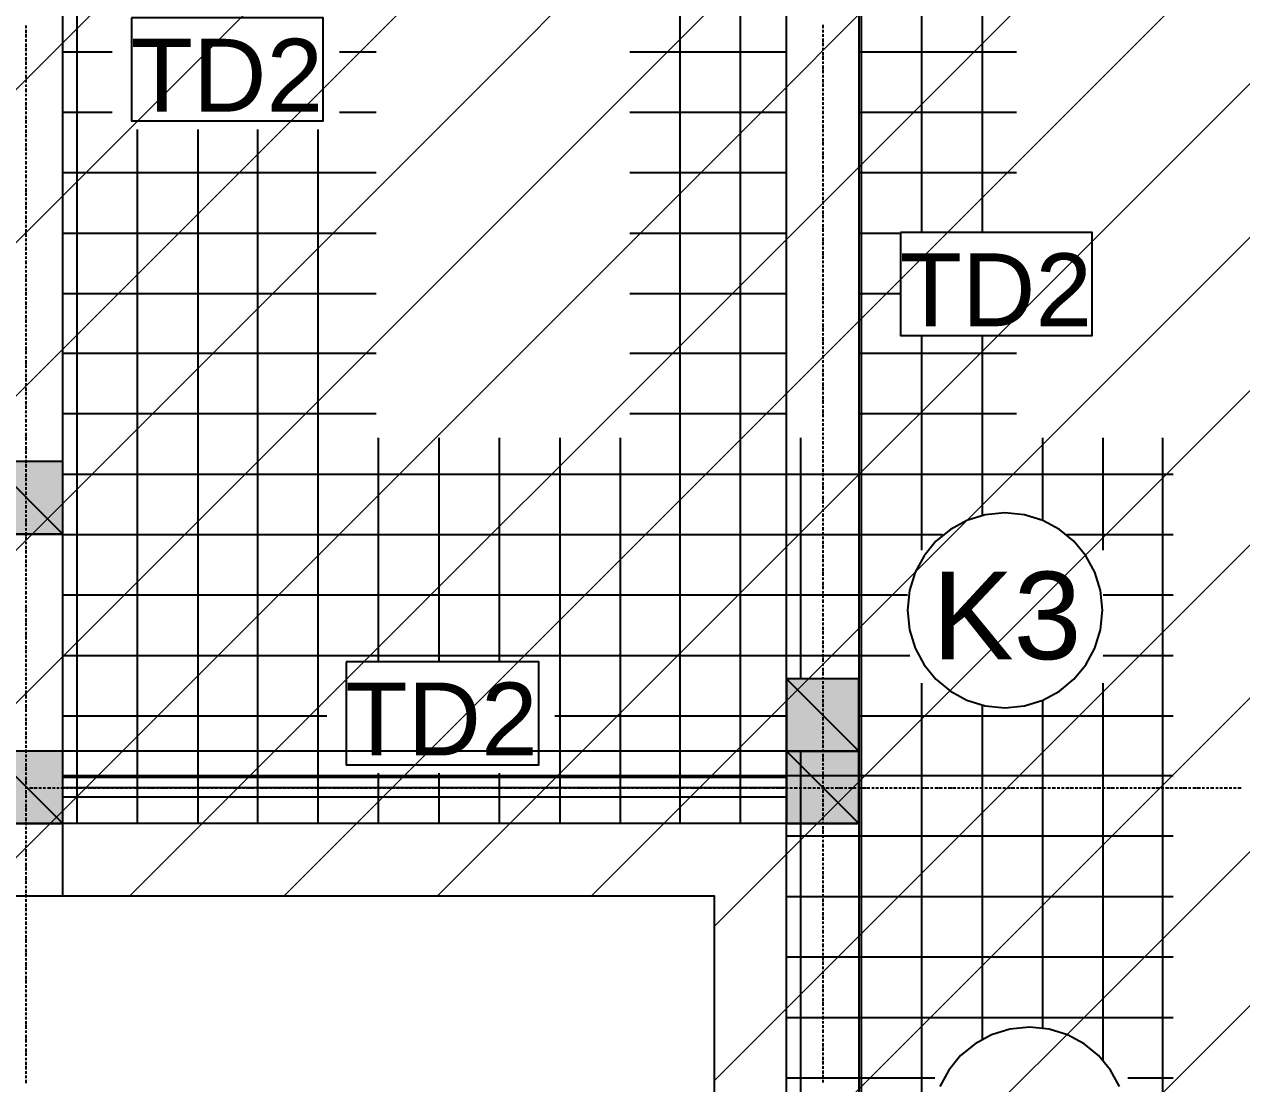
# Model space of a CAD drawing. Header units: metres. Extents: x 2.9 to 42.8, y 1.7 to 28.7.
# Drawn here: x 5.853 to 8.374, y 12.987 to 15.181 of the extents above; entities that cross this region are included whole.
import ezdxf

# ---------------------------------------------------------------- set-up
doc = ezdxf.new("R2010")
doc.units = ezdxf.units.M
for name, color, linetype in [('AMARILLO', 2, 'Continuous'), ('MAGENTA', 6, 'Continuous'), ('NEGRO', 7, 'Continuous'), ('RELLENO_MAGENTA', 6, 'Continuous'), ('ROJO', 1, 'Continuous'), ('TEXTO', 7, 'Continuous')]:
    doc.layers.add(name, color=color, linetype=linetype)
doc.layers.add('RGB_147_149_152', color=7, linetype='Continuous', true_color=0x939598)
doc.styles.add('ArialMT', font='arial.ttf')

msp = doc.modelspace()

# ---------------------------------------------------------------- hatches: boundary and pattern name
at = {"layer": 'RELLENO_MAGENTA'}
h = msp.add_hatch(color=256, dxfattribs=at)
h.dxf.hatch_style = 1
h.paths.add_polyline_path([(5.932, 14.2752), (5.782, 14.2752), (5.932, 14.1252), (5.932, 14.2752)])
h.paths.add_polyline_path([(5.782, 14.2752), (5.932, 14.1252), (5.782, 14.1252), (5.782, 14.2752)])
h = msp.add_hatch(color=256, dxfattribs=at)
h.dxf.hatch_style = 1
h.paths.add_polyline_path([(7.5812, 13.8254), (7.4313, 13.8254), (7.5812, 13.6754), (7.5812, 13.8254)])
h.paths.add_polyline_path([(7.4313, 13.8254), (7.5812, 13.6754), (7.4313, 13.6754), (7.4313, 13.8254)])
h = msp.add_hatch(color=256, dxfattribs=at)
h.dxf.hatch_style = 1
h.paths.add_polyline_path([(5.932, 13.6754), (5.782, 13.6754), (5.932, 13.5255), (5.932, 13.6754)])
h.paths.add_polyline_path([(5.782, 13.6754), (5.932, 13.5255), (5.782, 13.5255), (5.782, 13.6754)])
h = msp.add_hatch(color=256, dxfattribs=at)
h.dxf.hatch_style = 1
h.paths.add_polyline_path([(7.5812, 13.6754), (7.4313, 13.6754), (7.5812, 13.5255), (7.5812, 13.6754)])
h.paths.add_polyline_path([(7.4313, 13.6754), (7.5812, 13.5255), (7.4313, 13.5255), (7.4313, 13.6754)])

# ---------------------------------------------------------------- linework, layer by layer
at = {"layer": 'AMARILLO', "lineweight": -3}
for points in [[(7.5071, 15.173), (7.5071, 15.18)], [(5.8561, 15.173), (5.8561, 15.1783)], [(5.8561, 15.1624), (5.8561, 15.1694)], [(5.8561, 15.1536), (5.8561, 15.1606)], [(7.5071, 15.1642), (7.5071, 15.1694)], [(7.5071, 15.1553), (7.5071, 15.1606)], [(5.8561, 15.1448), (5.8561, 15.15)], [(5.8561, 15.1342), (5.8561, 15.1412)], [(5.8561, 15.1253), (5.8561, 15.1324)], [(7.5071, 15.1448), (7.5071, 15.1518)], [(7.5071, 15.1359), (7.5071, 15.143)], [(7.5071, 15.1271), (7.5071, 15.1324)], [(5.8561, 15.1165), (5.8561, 15.1218)], [(5.8561, 15.1059), (5.8561, 15.113)], [(5.8561, 15.0971), (5.8561, 15.1042)], [(7.5071, 15.1165), (7.5071, 15.1236)], [(7.5071, 15.1077), (7.5071, 15.1148)], [(7.5071, 15.0989), (7.5071, 15.1042)], [(5.8561, 15.0883), (5.8561, 15.0936)], [(5.8561, 15.0795), (5.8561, 15.0848)], [(7.5071, 15.0883), (7.5071, 15.0954)], [(7.5071, 15.0795), (7.5071, 15.0865)], [(5.8561, 15.0689), (5.8561, 15.076)], [(5.8561, 15.0601), (5.8561, 15.0654)], [(5.8561, 15.0513), (5.8561, 15.0566)], [(7.5071, 15.0707), (7.5071, 15.076)], [(7.5071, 15.0601), (7.5071, 15.0671)], [(7.5071, 15.0513), (7.5071, 15.0583)], [(5.8561, 15.0407), (5.8561, 15.0477)], [(5.8561, 15.0319), (5.8561, 15.0372)], [(5.8561, 15.023), (5.8561, 15.0283)], [(7.5071, 15.0424), (7.5071, 15.0477)], [(7.5071, 15.0336), (7.5071, 15.0389)], [(7.5071, 15.023), (7.5071, 15.0301)], [(5.8561, 15.0125), (5.8561, 15.0195)], [(5.8561, 15.0036), (5.8561, 15.0107)], [(7.5071, 15.0142), (7.5071, 15.0195)], [(7.5071, 15.0054), (7.5071, 15.0107)], [(5.8561, 14.9948), (5.8561, 15.0001)], [(5.8561, 14.9842), (5.8561, 14.9913)], [(5.8561, 14.9754), (5.8561, 14.9825)], [(7.5071, 14.9948), (7.5071, 15.0019)], [(7.5071, 14.986), (7.5071, 14.9913)], [(7.5071, 14.9772), (7.5071, 14.9825)], [(5.8561, 14.9666), (5.8561, 14.9719)], [(5.8561, 14.956), (5.8561, 14.9631)], [(5.8561, 14.9472), (5.8561, 14.9542)], [(7.5071, 14.9666), (7.5071, 14.9737)], [(7.5071, 14.9578), (7.5071, 14.9648)], [(7.5071, 14.949), (7.5071, 14.9542)], [(5.8561, 14.9384), (5.8561, 14.9437)], [(5.8561, 14.9278), (5.8561, 14.9348)], [(7.5071, 14.9384), (7.5071, 14.9454)], [(7.5071, 14.9296), (7.5071, 14.9366)], [(5.8561, 14.919), (5.8561, 14.926)], [(5.8561, 14.9102), (5.8561, 14.9154)], [(5.8561, 14.9013), (5.8561, 14.9066)], [(7.5071, 14.9207), (7.5071, 14.926)], [(7.5071, 14.9102), (7.5071, 14.9172)], [(7.5071, 14.9013), (7.5071, 14.9084)], [(5.8561, 14.8908), (5.8561, 14.8978)], [(5.8561, 14.8819), (5.8561, 14.8872)], [(5.8561, 14.8731), (5.8561, 14.8784)], [(7.5071, 14.8925), (7.5071, 14.8978)], [(7.5071, 14.8819), (7.5071, 14.889)], [(7.5071, 14.8731), (7.5071, 14.8802)], [(5.8561, 14.8625), (5.8561, 14.8696)], [(5.8561, 14.8537), (5.8561, 14.859)], [(7.5071, 14.8643), (7.5071, 14.8696)], [(7.5071, 14.8555), (7.5071, 14.8608)], [(7.5071, 14.8449), (7.5071, 14.8519)], [(5.8561, 14.8449), (5.8561, 14.8502)], [(5.8561, 14.8343), (5.8561, 14.8414)], [(5.8561, 14.8255), (5.8561, 14.8325)], [(7.5071, 14.8361), (7.5071, 14.8414)], [(7.5071, 14.8273), (7.5071, 14.8325)], [(5.8561, 14.8167), (5.8561, 14.822)], [(5.8561, 14.8061), (5.8561, 14.8131)], [(5.8561, 14.7973), (5.8561, 14.8043)], [(7.5071, 14.8167), (7.5071, 14.8237)], [(7.5071, 14.8078), (7.5071, 14.8149)], [(7.5071, 14.799), (7.5071, 14.8043)], [(5.8561, 14.7884), (5.8561, 14.7937)], [(5.8561, 14.7779), (5.8561, 14.7849)], [(5.8561, 14.769), (5.8561, 14.7761)], [(7.5071, 14.7884), (7.5071, 14.7955)], [(7.5071, 14.7796), (7.5071, 14.7867)], [(7.5071, 14.7708), (7.5071, 14.7761)], [(5.8561, 14.7602), (5.8561, 14.7655)], [(5.8561, 14.7496), (5.8561, 14.7567)], [(7.5071, 14.7602), (7.5071, 14.7673)], [(7.5071, 14.7514), (7.5071, 14.7585)], [(5.8561, 14.7408), (5.8561, 14.7479)], [(5.8561, 14.732), (5.8561, 14.7373)], [(5.8561, 14.7232), (5.8561, 14.7285)], [(7.5071, 14.7426), (7.5071, 14.7479)], [(7.5071, 14.732), (7.5071, 14.7391)], [(7.5071, 14.7232), (7.5071, 14.7302)], [(5.8561, 14.7126), (5.8561, 14.7197)], [(5.8561, 14.7038), (5.8561, 14.7091)], [(7.5071, 14.7144), (7.5071, 14.7197)], [(7.5071, 14.7038), (7.5071, 14.7108)], [(7.5071, 14.695), (7.5071, 14.702)], [(5.8561, 14.695), (5.8561, 14.7003)], [(5.8561, 14.6844), (5.8561, 14.6914)], [(5.8561, 14.6756), (5.8561, 14.6808)], [(7.5071, 14.6861), (7.5071, 14.6914)], [(7.5071, 14.6773), (7.5071, 14.6826)], [(5.8561, 14.6667), (5.8561, 14.672)], [(5.8561, 14.6562), (5.8561, 14.6632)], [(5.8561, 14.6473), (5.8561, 14.6544)], [(7.5071, 14.6667), (7.5071, 14.6738)], [(7.5071, 14.6579), (7.5071, 14.6632)], [(7.5071, 14.6491), (7.5071, 14.6544)], [(5.8561, 14.6385), (5.8561, 14.6438)], [(5.8561, 14.6279), (5.8561, 14.635)], [(5.8561, 14.6191), (5.8561, 14.6262)], [(7.5071, 14.6385), (7.5071, 14.6456)], [(7.5071, 14.6297), (7.5071, 14.6367)], [(7.5071, 14.6209), (7.5071, 14.6262)], [(5.8561, 14.6103), (5.8561, 14.6156)], [(5.8561, 14.5997), (5.8561, 14.6068)], [(7.5071, 14.6103), (7.5071, 14.6173)], [(7.5071, 14.6015), (7.5071, 14.6085)], [(5.8561, 14.5909), (5.8561, 14.5979)], [(5.8561, 14.5821), (5.8561, 14.5874)], [(5.8561, 14.5715), (5.8561, 14.5785)], [(7.5071, 14.5927), (7.5071, 14.5979)], [(7.5071, 14.5821), (7.5071, 14.5891)], [(7.5071, 14.5733), (7.5071, 14.5803)], [(5.8561, 14.5627), (5.8561, 14.5697)], [(5.8561, 14.5538), (5.8561, 14.5591)], [(5.8561, 14.545), (5.8561, 14.5503)], [(7.5071, 14.5644), (7.5071, 14.5697)], [(7.5071, 14.5538), (7.5071, 14.5609)], [(7.5071, 14.545), (7.5071, 14.5521)], [(5.8561, 14.5344), (5.8561, 14.5415)], [(5.8561, 14.5256), (5.8561, 14.5309)], [(7.5071, 14.5362), (7.5071, 14.5415)], [(7.5071, 14.5256), (7.5071, 14.5327)], [(7.5071, 14.5168), (7.5071, 14.5239)], [(5.8561, 14.5168), (5.8561, 14.5221)], [(5.8561, 14.5062), (5.8561, 14.5133)], [(5.8561, 14.4974), (5.8561, 14.5045)], [(7.5071, 14.508), (7.5071, 14.5133)], [(7.5071, 14.4992), (7.5071, 14.5045)], [(5.8561, 14.4886), (5.8561, 14.4939)], [(5.8561, 14.478), (5.8561, 14.4851)], [(5.8561, 14.4692), (5.8561, 14.4762)], [(7.5071, 14.4886), (7.5071, 14.4956)], [(7.5071, 14.4798), (7.5071, 14.4851)], [(7.5071, 14.4709), (7.5071, 14.4762)], [(5.8561, 14.4604), (5.8561, 14.4657)], [(5.8561, 14.4498), (5.8561, 14.4568)], [(7.5071, 14.4604), (7.5071, 14.4674)], [(7.5071, 14.4515), (7.5071, 14.4586)], [(5.8561, 14.441), (5.8561, 14.448)], [(5.8561, 14.4321), (5.8561, 14.4374)], [(5.8561, 14.4216), (5.8561, 14.4286)], [(7.5071, 14.4427), (7.5071, 14.448)], [(7.5071, 14.4321), (7.5071, 14.4392)], [(7.5071, 14.4233), (7.5071, 14.4304)], [(5.8561, 14.4127), (5.8561, 14.4198)], [(5.8561, 14.4039), (5.8561, 14.4092)], [(5.8561, 14.3933), (5.8561, 14.4004)], [(7.5071, 14.4145), (7.5071, 14.4198)], [(7.5071, 14.4039), (7.5071, 14.411)], [(7.5071, 14.3951), (7.5071, 14.4022)], [(5.8561, 14.3845), (5.8561, 14.3916)], [(5.8561, 14.3757), (5.8561, 14.381)], [(7.5071, 14.3863), (7.5071, 14.3916)], [(7.5071, 14.3757), (7.5071, 14.3828)], [(7.5071, 14.3669), (7.5071, 14.3739)], [(5.8561, 14.3669), (5.8561, 14.3722)], [(5.8561, 14.3563), (5.8561, 14.3633)], [(5.8561, 14.3475), (5.8561, 14.3528)], [(7.5071, 14.3581), (7.5071, 14.3633)], [(7.5071, 14.3492), (7.5071, 14.3545)], [(5.8561, 14.3387), (5.8561, 14.3439)], [(5.8561, 14.3281), (5.8561, 14.3351)], [(5.8561, 14.3192), (5.8561, 14.3263)], [(7.5071, 14.3387), (7.5071, 14.3457)], [(7.5071, 14.3298), (7.5071, 14.3351)], [(7.5071, 14.321), (7.5071, 14.3263)], [(5.8561, 14.3104), (5.8561, 14.3157)], [(5.8561, 14.2998), (5.8561, 14.3069)], [(5.8561, 14.291), (5.8561, 14.2981)], [(7.5071, 14.3104), (7.5071, 14.3175)], [(7.5071, 14.3016), (7.5071, 14.3069)], [(7.5071, 14.2928), (7.5071, 14.2981)], [(5.8561, 14.2822), (5.8561, 14.2875)], [(5.8561, 14.2716), (5.8561, 14.2787)], [(7.5071, 14.2822), (7.5071, 14.2893)], [(7.5071, 14.2734), (7.5071, 14.2804)], [(5.8561, 14.2628), (5.8561, 14.2699)], [(5.8561, 14.254), (5.8561, 14.2593)], [(5.8561, 14.2434), (5.8561, 14.2505)], [(7.5071, 14.2646), (7.5071, 14.2699)], [(7.5071, 14.254), (7.5071, 14.261)], [(7.5071, 14.2452), (7.5071, 14.2522)], [(5.8561, 14.2346), (5.8561, 14.2416)], [(5.8561, 14.2258), (5.8561, 14.2311)], [(5.8561, 14.2169), (5.8561, 14.2222)], [(7.5071, 14.2363), (7.5071, 14.2416)], [(7.5071, 14.2258), (7.5071, 14.2328)], [(7.5071, 14.2169), (7.5071, 14.224)], [(5.8561, 14.2064), (5.8561, 14.2134)], [(5.8561, 14.1975), (5.8561, 14.2028)], [(7.5071, 14.2081), (7.5071, 14.2134)], [(7.5071, 14.1975), (7.5071, 14.2046)], [(5.8561, 14.1887), (5.8561, 14.194)], [(5.8561, 14.1781), (5.8561, 14.1852)], [(5.8561, 14.1693), (5.8561, 14.1746)], [(7.5071, 14.1887), (7.5071, 14.1958)], [(7.5071, 14.1799), (7.5071, 14.1852)], [(7.5071, 14.1711), (7.5071, 14.1764)], [(5.8561, 14.1605), (5.8561, 14.1658)], [(5.8561, 14.1499), (5.8561, 14.157)], [(5.8561, 14.1411), (5.8561, 14.1482)], [(7.5071, 14.1605), (7.5071, 14.1676)], [(7.5071, 14.1517), (7.5071, 14.157)], [(7.5071, 14.1429), (7.5071, 14.1482)], [(5.8561, 14.1323), (5.8561, 14.1376)], [(5.8561, 14.1217), (5.8561, 14.1287)], [(7.5071, 14.1323), (7.5071, 14.1393)], [(7.5071, 14.1235), (7.5071, 14.1287)], [(5.8561, 14.1129), (5.8561, 14.1199)], [(5.8561, 14.1041), (5.8561, 14.1093)], [(5.8561, 14.0935), (5.8561, 14.1005)], [(7.5071, 14.1146), (7.5071, 14.1199)], [(7.5071, 14.1041), (7.5071, 14.1111)], [(7.5071, 14.0952), (7.5071, 14.1023)], [(5.8561, 14.0847), (5.8561, 14.0917)], [(5.8561, 14.0758), (5.8561, 14.0811)], [(5.8561, 14.0653), (5.8561, 14.0723)], [(7.5071, 14.0864), (7.5071, 14.0917)], [(7.5071, 14.0758), (7.5071, 14.0829)], [(7.5071, 14.067), (7.5071, 14.0741)], [(5.8561, 14.0564), (5.8561, 14.0635)], [(5.8561, 14.0476), (5.8561, 14.0529)], [(7.5071, 14.0582), (7.5071, 14.0635)], [(7.5071, 14.0476), (7.5071, 14.0547)], [(7.5071, 14.0388), (7.5071, 14.0458)], [(5.8561, 14.0388), (5.8561, 14.0441)], [(5.8561, 14.0282), (5.8561, 14.0353)], [(5.8561, 14.0194), (5.8561, 14.0247)], [(7.5071, 14.03), (7.5071, 14.0353)], [(7.5071, 14.0194), (7.5071, 14.0264)], [(5.8561, 14.0106), (5.8561, 14.0159)], [(5.8561, 14), (5.8561, 14.007)], [(5.8561, 13.9912), (5.8561, 13.9965)], [(7.5071, 14.0106), (7.5071, 14.0176)], [(7.5071, 14.0017), (7.5071, 14.007)], [(7.5071, 13.9929), (7.5071, 13.9982)], [(5.8561, 13.9823), (5.8561, 13.9876)], [(5.8561, 13.9718), (5.8561, 13.9788)], [(5.8561, 13.9629), (5.8561, 13.97)], [(7.5071, 13.9823), (7.5071, 13.9894)], [(7.5071, 13.9735), (7.5071, 13.9788)], [(7.5071, 13.9647), (7.5071, 13.97)], [(5.8561, 13.9541), (5.8561, 13.9594)], [(5.8561, 13.9435), (5.8561, 13.9506)], [(7.5071, 13.9541), (7.5071, 13.9612)], [(7.5071, 13.9453), (7.5071, 13.9506)], [(5.8561, 13.9347), (5.8561, 13.9418)], [(5.8561, 13.9259), (5.8561, 13.9312)], [(5.8561, 13.9153), (5.8561, 13.9224)], [(7.5071, 13.9365), (7.5071, 13.9418)], [(7.5071, 13.9259), (7.5071, 13.933)], [(7.5071, 13.9171), (7.5071, 13.9241)], [(5.8561, 13.9065), (5.8561, 13.9136)], [(5.8561, 13.8977), (5.8561, 13.903)], [(5.8561, 13.8871), (5.8561, 13.8942)], [(7.5071, 13.9083), (7.5071, 13.9136)], [(7.5071, 13.8977), (7.5071, 13.9047)], [(7.5071, 13.8889), (7.5071, 13.8959)], [(5.8561, 13.8783), (5.8561, 13.8853)], [(5.8561, 13.8695), (5.8561, 13.8748)], [(7.5071, 13.88), (7.5071, 13.8853)], [(7.5071, 13.8695), (7.5071, 13.8765)], [(5.8561, 13.8606), (5.8561, 13.8659)], [(5.8561, 13.8501), (5.8561, 13.8571)], [(5.8561, 13.8412), (5.8561, 13.8465)], [(7.5071, 13.8606), (7.5071, 13.8677)], [(7.5071, 13.8518), (7.5071, 13.8571)], [(7.5071, 13.8412), (7.5071, 13.8483)], [(5.8561, 13.8324), (5.8561, 13.8377)], [(5.8561, 13.8218), (5.8561, 13.8289)], [(5.8561, 13.813), (5.8561, 13.8183)], [(7.5071, 13.8324), (7.5071, 13.8395)], [(7.5071, 13.8236), (7.5071, 13.8289)], [(7.5071, 13.8148), (7.5071, 13.8201)], [(5.8561, 13.8042), (5.8561, 13.8095)], [(5.8561, 13.7936), (5.8561, 13.8007)], [(7.5071, 13.8042), (7.5071, 13.8112)], [(7.5071, 13.7954), (7.5071, 13.8007)], [(5.8561, 13.7848), (5.8561, 13.7918)], [(5.8561, 13.776), (5.8561, 13.7813)], [(5.8561, 13.7654), (5.8561, 13.7724)], [(7.5071, 13.7866), (7.5071, 13.7918)], [(7.5071, 13.776), (7.5071, 13.783)], [(7.5071, 13.7672), (7.5071, 13.7742)], [(5.8561, 13.7566), (5.8561, 13.7636)], [(5.8561, 13.7478), (5.8561, 13.753)], [(5.8561, 13.7372), (5.8561, 13.7442)], [(7.5071, 13.7583), (7.5071, 13.7636)], [(7.5071, 13.7478), (7.5071, 13.7548)], [(7.5071, 13.7389), (7.5071, 13.746)], [(5.8561, 13.7283), (5.8561, 13.7354)], [(5.8561, 13.7195), (5.8561, 13.7248)], [(7.5071, 13.7301), (7.5071, 13.7354)], [(7.5071, 13.7195), (7.5071, 13.7266)], [(7.5071, 13.7107), (7.5071, 13.7178)], [(5.8561, 13.7089), (5.8561, 13.716)], [(5.8561, 13.7001), (5.8561, 13.7072)], [(5.8561, 13.6913), (5.8561, 13.6966)], [(7.5071, 13.7019), (7.5071, 13.7072)], [(7.5071, 13.6913), (7.5071, 13.6984)], [(5.8561, 13.6825), (5.8561, 13.6878)], [(5.8561, 13.6719), (5.8561, 13.679)], [(5.8561, 13.6631), (5.8561, 13.6684)], [(7.5071, 13.6825), (7.5071, 13.6895)], [(7.5071, 13.6737), (7.5071, 13.679)], [(7.5071, 13.6631), (7.5071, 13.6701)], [(5.8561, 13.6543), (5.8561, 13.6596)], [(5.8561, 13.6437), (5.8561, 13.6507)], [(5.8561, 13.6349), (5.8561, 13.6419)], [(7.5071, 13.6543), (7.5071, 13.6613)], [(7.5071, 13.6454), (7.5071, 13.6507)], [(7.5071, 13.6366), (7.5071, 13.6419)], [(5.8561, 13.626), (5.8561, 13.6313)], [(5.8561, 13.6155), (5.8561, 13.6225)], [(7.4313, 13.6208), (5.932, 13.6208)], [(7.5071, 13.626), (7.5071, 13.6331)], [(7.5071, 13.6172), (7.5071, 13.6225)], [(5.8543, 13.5996), (5.8596, 13.5996)], [(5.8561, 13.6066), (5.8561, 13.6137)], [(5.8561, 13.5978), (5.8561, 13.6031)], [(5.8561, 13.5872), (5.8561, 13.5943)], [(5.8632, 13.5996), (5.8702, 13.5996)], [(5.872, 13.5996), (5.879, 13.5996)], [(5.8826, 13.5996), (5.8879, 13.5996)], [(5.8914, 13.5996), (5.8967, 13.5996)], [(5.9002, 13.5996), (5.9073, 13.5996)], [(5.9108, 13.5996), (5.9161, 13.5996)], [(5.9196, 13.5996), (5.9249, 13.5996)], [(5.9284, 13.5996), (5.9355, 13.5996)], [(5.939, 13.5996), (5.9443, 13.5996)], [(5.9478, 13.5996), (5.9531, 13.5996)], [(5.9567, 13.5996), (5.9637, 13.5996)], [(5.9655, 13.5996), (5.9725, 13.5996)], [(5.9761, 13.5996), (5.9813, 13.5996)], [(5.9849, 13.5996), (5.9919, 13.5996)], [(5.9937, 13.5996), (6.0008, 13.5996)], [(6.0043, 13.5996), (6.0096, 13.5996)], [(6.0131, 13.5996), (6.0202, 13.5996)], [(6.0219, 13.5996), (6.029, 13.5996)], [(6.0325, 13.5996), (6.0378, 13.5996)], [(6.0413, 13.5996), (6.0484, 13.5996)], [(6.0501, 13.5996), (6.0572, 13.5996)], [(6.0607, 13.5996), (6.066, 13.5996)], [(6.0695, 13.5996), (6.0748, 13.5996)], [(6.0784, 13.5996), (6.0854, 13.5996)], [(6.0889, 13.5996), (6.0942, 13.5996)], [(6.0978, 13.5996), (6.1031, 13.5996)], [(6.1066, 13.5996), (6.1136, 13.5996)], [(6.1154, 13.5996), (6.1225, 13.5996)], [(6.126, 13.5996), (6.1313, 13.5996)], [(6.1348, 13.5996), (6.1419, 13.5996)], [(6.1436, 13.5996), (6.1507, 13.5996)], [(6.1542, 13.5996), (6.1595, 13.5996)], [(6.163, 13.5996), (6.1701, 13.5996)], [(6.1718, 13.5996), (6.1789, 13.5996)], [(6.1824, 13.5996), (6.1877, 13.5996)], [(6.1912, 13.5996), (6.1983, 13.5996)], [(6.2001, 13.5996), (6.2071, 13.5996)], [(6.2107, 13.5996), (6.2159, 13.5996)], [(6.2195, 13.5996), (6.2265, 13.5996)], [(6.2283, 13.5996), (6.2353, 13.5996)], [(6.2389, 13.5996), (6.2442, 13.5996)], [(6.2477, 13.5996), (6.253, 13.5996)], [(6.2565, 13.5996), (6.2636, 13.5996)], [(6.2671, 13.5996), (6.2724, 13.5996)], [(6.2759, 13.5996), (6.2812, 13.5996)], [(6.2847, 13.5996), (6.2918, 13.5996)], [(6.2936, 13.5996), (6.3006, 13.5996)], [(6.3041, 13.5996), (6.3094, 13.5996)], [(6.313, 13.5996), (6.32, 13.5996)], [(6.3218, 13.5996), (6.3288, 13.5996)], [(6.3324, 13.5996), (6.3377, 13.5996)], [(6.3412, 13.5996), (6.3482, 13.5996)], [(6.35, 13.5996), (6.3571, 13.5996)], [(6.3606, 13.5996), (6.3659, 13.5996)], [(6.3694, 13.5996), (6.3765, 13.5996)], [(6.3782, 13.5996), (6.3853, 13.5996)], [(6.3888, 13.5996), (6.3941, 13.5996)], [(6.3976, 13.5996), (6.4029, 13.5996)], [(6.4064, 13.5996), (6.4135, 13.5996)], [(6.417, 13.5996), (6.4223, 13.5996)], [(6.4258, 13.5996), (6.4311, 13.5996)], [(6.4347, 13.5996), (6.4417, 13.5996)], [(6.4452, 13.5996), (6.4505, 13.5996)], [(6.4541, 13.5996), (6.4594, 13.5996)], [(6.4629, 13.5996), (6.4699, 13.5996)], [(6.4717, 13.5996), (6.4788, 13.5996)], [(6.4823, 13.5996), (6.4876, 13.5996)], [(6.4911, 13.5996), (6.4982, 13.5996)], [(6.4999, 13.5996), (6.507, 13.5996)], [(6.5105, 13.5996), (6.5158, 13.5996)], [(6.5193, 13.5996), (6.5264, 13.5996)], [(6.5282, 13.5996), (6.5352, 13.5996)], [(6.5387, 13.5996), (6.544, 13.5996)], [(6.5476, 13.5996), (6.5546, 13.5996)], [(6.5564, 13.5996), (6.5634, 13.5996)], [(6.567, 13.5996), (6.5723, 13.5996)], [(6.5758, 13.5996), (6.5811, 13.5996)], [(6.5846, 13.5996), (6.5917, 13.5996)], [(6.5952, 13.5996), (6.6005, 13.5996)], [(6.604, 13.5996), (6.6093, 13.5996)], [(6.6128, 13.5996), (6.6199, 13.5996)], [(6.6234, 13.5996), (6.6287, 13.5996)], [(6.6322, 13.5996), (6.6375, 13.5996)], [(6.641, 13.5996), (6.6481, 13.5996)], [(6.6499, 13.5996), (6.6569, 13.5996)], [(6.6604, 13.5996), (6.6657, 13.5996)], [(6.6693, 13.5996), (6.6763, 13.5996)], [(6.6781, 13.5996), (6.6851, 13.5996)], [(6.6887, 13.5996), (6.694, 13.5996)], [(6.6975, 13.5996), (6.7045, 13.5996)], [(6.7063, 13.5996), (6.7134, 13.5996)], [(6.7169, 13.5996), (6.7222, 13.5996)], [(6.7257, 13.5996), (6.7328, 13.5996)], [(6.7345, 13.5996), (6.7416, 13.5996)], [(6.7451, 13.5996), (6.7504, 13.5996)], [(6.7539, 13.5996), (6.7592, 13.5996)], [(6.7627, 13.5996), (6.7698, 13.5996)], [(6.7733, 13.5996), (6.7786, 13.5996)], [(6.7822, 13.5996), (6.7874, 13.5996)], [(6.791, 13.5996), (6.798, 13.5996)], [(6.8016, 13.5996), (6.8068, 13.5996)], [(6.8104, 13.5996), (6.8157, 13.5996)], [(6.8192, 13.5996), (6.8262, 13.5996)], [(6.828, 13.5996), (6.8351, 13.5996)], [(6.8386, 13.5996), (6.8439, 13.5996)], [(6.8474, 13.5996), (6.8545, 13.5996)], [(6.8562, 13.5996), (6.8633, 13.5996)], [(6.8668, 13.5996), (6.8721, 13.5996)], [(6.8756, 13.5996), (6.8827, 13.5996)], [(6.8845, 13.5996), (6.8915, 13.5996)], [(6.895, 13.5996), (6.9003, 13.5996)], [(6.9039, 13.5996), (6.9109, 13.5996)], [(6.9127, 13.5996), (6.9197, 13.5996)], [(6.9233, 13.5996), (6.9286, 13.5996)], [(6.9321, 13.5996), (6.9374, 13.5996)], [(6.9409, 13.5996), (6.948, 13.5996)], [(6.9515, 13.5996), (6.9568, 13.5996)], [(6.9603, 13.5996), (6.9656, 13.5996)], [(6.9691, 13.5996), (6.9762, 13.5996)], [(6.9797, 13.5996), (6.985, 13.5996)], [(6.9885, 13.5996), (6.9938, 13.5996)], [(6.9973, 13.5996), (7.0044, 13.5996)], [(7.0062, 13.5996), (7.0132, 13.5996)], [(7.0168, 13.5996), (7.022, 13.5996)], [(7.0256, 13.5996), (7.0326, 13.5996)], [(7.0344, 13.5996), (7.0414, 13.5996)], [(7.045, 13.5996), (7.0503, 13.5996)], [(7.0538, 13.5996), (7.0608, 13.5996)], [(7.0626, 13.5996), (7.0697, 13.5996)], [(7.0732, 13.5996), (7.0785, 13.5996)], [(7.082, 13.5996), (7.0891, 13.5996)], [(7.0908, 13.5996), (7.0979, 13.5996)], [(7.1014, 13.5996), (7.1067, 13.5996)], [(7.1102, 13.5996), (7.1155, 13.5996)], [(7.1191, 13.5996), (7.1261, 13.5996)], [(7.1296, 13.5996), (7.1349, 13.5996)], [(7.1385, 13.5996), (7.1437, 13.5996)], [(7.1473, 13.5996), (7.1543, 13.5996)], [(7.1561, 13.5996), (7.1632, 13.5996)], [(7.1667, 13.5996), (7.172, 13.5996)], [(7.1755, 13.5996), (7.1826, 13.5996)], [(7.1843, 13.5996), (7.1914, 13.5996)], [(7.1949, 13.5996), (7.2002, 13.5996)], [(7.2037, 13.5996), (7.2108, 13.5996)], [(7.2125, 13.5996), (7.2196, 13.5996)], [(7.2231, 13.5996), (7.2284, 13.5996)], [(7.2319, 13.5996), (7.239, 13.5996)], [(7.2408, 13.5996), (7.2478, 13.5996)], [(7.2513, 13.5996), (7.2566, 13.5996)], [(7.2602, 13.5996), (7.2672, 13.5996)], [(7.269, 13.5996), (7.276, 13.5996)], [(7.2796, 13.5996), (7.2849, 13.5996)], [(7.2884, 13.5996), (7.2937, 13.5996)], [(7.2972, 13.5996), (7.3043, 13.5996)], [(7.3078, 13.5996), (7.3131, 13.5996)], [(7.3166, 13.5996), (7.3219, 13.5996)], [(7.3254, 13.5996), (7.3325, 13.5996)], [(7.3343, 13.5996), (7.3413, 13.5996)], [(7.3448, 13.5996), (7.3501, 13.5996)], [(7.3537, 13.5996), (7.3607, 13.5996)], [(7.3625, 13.5996), (7.3695, 13.5996)], [(7.3731, 13.5996), (7.3783, 13.5996)], [(7.3819, 13.5996), (7.3889, 13.5996)], [(7.3907, 13.5996), (7.3977, 13.5996)], [(7.4013, 13.5996), (7.4066, 13.5996)], [(7.4101, 13.5996), (7.4172, 13.5996)], [(7.4189, 13.5996), (7.426, 13.5996)], [(7.4295, 13.5996), (7.4348, 13.5996)], [(7.4383, 13.5996), (7.4436, 13.5996)], [(7.4471, 13.5996), (7.4542, 13.5996)], [(7.4577, 13.5996), (7.463, 13.5996)], [(7.4665, 13.5996), (7.4718, 13.5996)], [(7.4754, 13.5996), (7.4824, 13.5996)], [(7.4859, 13.5996), (7.4912, 13.5996)], [(7.4948, 13.5996), (7.5001, 13.5996)], [(7.5036, 13.5996), (7.5106, 13.5996)], [(7.5071, 13.6084), (7.5071, 13.6137)], [(7.5071, 13.5978), (7.5071, 13.6049)], [(7.5071, 13.589), (7.5071, 13.5961)], [(7.5124, 13.5996), (7.5195, 13.5996)], [(7.523, 13.5996), (7.5283, 13.5996)], [(7.5318, 13.5996), (7.5389, 13.5996)], [(7.5406, 13.5996), (7.5477, 13.5996)], [(7.5512, 13.5996), (7.5565, 13.5996)], [(7.56, 13.5996), (7.5671, 13.5996)], [(7.5688, 13.5996), (7.5759, 13.5996)], [(7.5794, 13.5996), (7.5847, 13.5996)], [(7.5883, 13.5996), (7.5953, 13.5996)], [(7.5971, 13.5996), (7.6041, 13.5996)], [(7.6077, 13.5996), (7.6129, 13.5996)], [(7.6165, 13.5996), (7.6218, 13.5996)], [(7.6253, 13.5996), (7.6323, 13.5996)], [(7.6359, 13.5996), (7.6412, 13.5996)], [(7.6447, 13.5996), (7.65, 13.5996)], [(7.6535, 13.5996), (7.6606, 13.5996)], [(7.6641, 13.5996), (7.6694, 13.5996)], [(7.6729, 13.5996), (7.6782, 13.5996)], [(7.6817, 13.5996), (7.6888, 13.5996)], [(7.6906, 13.5996), (7.6976, 13.5996)], [(7.7011, 13.5996), (7.7064, 13.5996)], [(7.71, 13.5996), (7.717, 13.5996)], [(7.7188, 13.5996), (7.7258, 13.5996)], [(7.7294, 13.5996), (7.7347, 13.5996)], [(7.7382, 13.5996), (7.7452, 13.5996)], [(7.747, 13.5996), (7.7541, 13.5996)], [(7.7576, 13.5996), (7.7629, 13.5996)], [(7.7664, 13.5996), (7.7735, 13.5996)], [(7.7752, 13.5996), (7.7823, 13.5996)], [(7.7858, 13.5996), (7.7911, 13.5996)], [(7.7946, 13.5996), (7.7999, 13.5996)], [(7.8034, 13.5996), (7.8105, 13.5996)], [(7.814, 13.5996), (7.8193, 13.5996)], [(7.8228, 13.5996), (7.8281, 13.5996)], [(7.8317, 13.5996), (7.8387, 13.5996)], [(7.8423, 13.5996), (7.8475, 13.5996)], [(7.8511, 13.5996), (7.8564, 13.5996)], [(7.8599, 13.5996), (7.8669, 13.5996)], [(7.8687, 13.5996), (7.8758, 13.5996)], [(7.8793, 13.5996), (7.8846, 13.5996)], [(7.8881, 13.5996), (7.8952, 13.5996)], [(7.8969, 13.5996), (7.904, 13.5996)], [(7.9075, 13.5996), (7.9128, 13.5996)], [(7.9163, 13.5996), (7.9234, 13.5996)], [(7.9252, 13.5996), (7.9322, 13.5996)], [(7.9357, 13.5996), (7.941, 13.5996)], [(7.9446, 13.5996), (7.9516, 13.5996)], [(7.9534, 13.5996), (7.9604, 13.5996)], [(7.964, 13.5996), (7.9693, 13.5996)], [(7.9728, 13.5996), (7.9781, 13.5996)], [(7.9816, 13.5996), (7.9887, 13.5996)], [(7.9922, 13.5996), (7.9975, 13.5996)], [(8.001, 13.5996), (8.0063, 13.5996)], [(8.0098, 13.5996), (8.0169, 13.5996)], [(8.0186, 13.5996), (8.0257, 13.5996)], [(8.0292, 13.5996), (8.0345, 13.5996)], [(8.038, 13.5996), (8.0451, 13.5996)], [(8.0469, 13.5996), (8.0539, 13.5996)], [(8.0574, 13.5996), (8.0627, 13.5996)], [(8.0663, 13.5996), (8.0733, 13.5996)], [(8.0751, 13.5996), (8.0821, 13.5996)], [(8.0857, 13.5996), (8.091, 13.5996)], [(8.0945, 13.5996), (8.1015, 13.5996)], [(8.1033, 13.5996), (8.1104, 13.5996)], [(8.1139, 13.5996), (8.1192, 13.5996)], [(8.1227, 13.5996), (8.1298, 13.5996)], [(8.1315, 13.5996), (8.1386, 13.5996)], [(8.1421, 13.5996), (8.1474, 13.5996)], [(8.1509, 13.5996), (8.1562, 13.5996)], [(8.1598, 13.5996), (8.1668, 13.5996)], [(8.1703, 13.5996), (8.1756, 13.5996)], [(8.1792, 13.5996), (8.1844, 13.5996)], [(8.188, 13.5996), (8.195, 13.5996)], [(8.1968, 13.5996), (8.2038, 13.5996)], [(8.2074, 13.5996), (8.2127, 13.5996)], [(8.2162, 13.5996), (8.2233, 13.5996)], [(8.225, 13.5996), (8.2321, 13.5996)], [(8.2356, 13.5996), (8.2409, 13.5996)], [(8.2444, 13.5996), (8.2515, 13.5996)], [(8.2532, 13.5996), (8.2603, 13.5996)], [(8.2638, 13.5996), (8.2691, 13.5996)], [(8.2726, 13.5996), (8.2797, 13.5996)], [(8.2815, 13.5996), (8.2885, 13.5996)], [(8.292, 13.5996), (8.2973, 13.5996)], [(8.3009, 13.5996), (8.3062, 13.5996)], [(8.3097, 13.5996), (8.3167, 13.5996)], [(8.3203, 13.5996), (8.3256, 13.5996)], [(8.3291, 13.5996), (8.3344, 13.5996)], [(8.3379, 13.5996), (8.345, 13.5996)], [(8.3485, 13.5996), (8.3538, 13.5996)], [(8.3573, 13.5996), (8.3626, 13.5996)], [(8.3661, 13.5996), (8.3732, 13.5996)], [(5.8561, 13.5784), (5.8561, 13.5855)], [(5.8561, 13.5696), (5.8561, 13.5749)], [(5.8561, 13.559), (5.8561, 13.5661)], [(7.4313, 13.5802), (5.932, 13.5802)], [(7.5071, 13.5802), (7.5071, 13.5855)], [(7.5071, 13.5696), (7.5071, 13.5767)], [(7.5071, 13.5608), (7.5071, 13.5678)], [(5.8561, 13.5502), (5.8561, 13.5573)], [(5.8561, 13.5414), (5.8561, 13.5467)], [(7.5071, 13.552), (7.5071, 13.5573)], [(7.5071, 13.5414), (7.5071, 13.5484)], [(5.8561, 13.5308), (5.8561, 13.5378)], [(5.8561, 13.522), (5.8561, 13.529)], [(5.8561, 13.5132), (5.8561, 13.5184)], [(7.5071, 13.5326), (7.5071, 13.5396)], [(7.5071, 13.5237), (7.5071, 13.529)], [(7.5071, 13.5132), (7.5071, 13.5202)], [(5.8561, 13.5043), (5.8561, 13.5096)], [(5.8561, 13.4937), (5.8561, 13.5008)], [(5.8561, 13.4849), (5.8561, 13.4902)], [(7.5071, 13.5043), (7.5071, 13.5114)], [(7.5071, 13.4955), (7.5071, 13.5008)], [(7.5071, 13.4867), (7.5071, 13.492)], [(5.8561, 13.4761), (5.8561, 13.4814)], [(5.8561, 13.4655), (5.8561, 13.4726)], [(7.5071, 13.4761), (7.5071, 13.4832)], [(7.5071, 13.4673), (7.5071, 13.4726)], [(5.8561, 13.4567), (5.8561, 13.4638)], [(5.8561, 13.4479), (5.8561, 13.4532)], [(5.8561, 13.4373), (5.8561, 13.4444)], [(7.5071, 13.4585), (7.5071, 13.4638)], [(7.5071, 13.4479), (7.5071, 13.4549)], [(7.5071, 13.4391), (7.5071, 13.4444)], [(5.8561, 13.4285), (5.8561, 13.4355)], [(5.8561, 13.4197), (5.8561, 13.425)], [(5.8561, 13.4091), (5.8561, 13.4161)], [(7.5071, 13.4303), (7.5071, 13.4355)], [(7.5071, 13.4197), (7.5071, 13.4267)], [(7.5071, 13.4108), (7.5071, 13.4179)], [(5.8561, 13.4003), (5.8561, 13.4073)], [(5.8561, 13.3914), (5.8561, 13.3967)], [(7.5071, 13.402), (7.5071, 13.4073)], [(7.5071, 13.3914), (7.5071, 13.3985)], [(7.5071, 13.3826), (7.5071, 13.3897)], [(5.8561, 13.3809), (5.8561, 13.3879)], [(5.8561, 13.372), (5.8561, 13.3791)], [(5.8561, 13.3632), (5.8561, 13.3685)], [(7.5071, 13.3738), (7.5071, 13.3791)], [(7.5071, 13.3632), (7.5071, 13.3703)], [(5.8561, 13.3526), (5.8561, 13.3597)], [(5.8561, 13.3438), (5.8561, 13.3509)], [(5.8561, 13.335), (5.8561, 13.3403)], [(7.5071, 13.3544), (7.5071, 13.3615)], [(7.5071, 13.3456), (7.5071, 13.3509)], [(7.5071, 13.335), (7.5071, 13.3421)], [(5.8561, 13.3262), (5.8561, 13.3315)], [(5.8561, 13.3156), (5.8561, 13.3227)], [(7.5071, 13.3262), (7.5071, 13.3332)], [(7.5071, 13.3174), (7.5071, 13.3227)], [(7.5071, 13.3085), (7.5071, 13.3138)], [(5.8561, 13.3068), (5.8561, 13.3121)], [(5.8561, 13.298), (5.8561, 13.3033)], [(5.8561, 13.2874), (5.8561, 13.2944)], [(7.5071, 13.298), (7.5071, 13.305)], [(7.5071, 13.2891), (7.5071, 13.2944)], [(5.8561, 13.2786), (5.8561, 13.2856)], [(5.8561, 13.2697), (5.8561, 13.275)], [(5.8561, 13.2592), (5.8561, 13.2662)], [(7.5071, 13.2803), (7.5071, 13.2856)], [(7.5071, 13.2697), (7.5071, 13.2768)], [(7.5071, 13.2609), (7.5071, 13.2662)], [(5.8561, 13.2503), (5.8561, 13.2574)], [(5.8561, 13.2415), (5.8561, 13.2468)], [(5.8561, 13.2309), (5.8561, 13.238)], [(7.5071, 13.2521), (7.5071, 13.2574)], [(7.5071, 13.2415), (7.5071, 13.2486)], [(7.5071, 13.2327), (7.5071, 13.2398)], [(5.8561, 13.2221), (5.8561, 13.2292)], [(5.8561, 13.2133), (5.8561, 13.2186)], [(7.5071, 13.2239), (7.5071, 13.2292)], [(7.5071, 13.2133), (7.5071, 13.2203)], [(5.8561, 13.2027), (5.8561, 13.2098)], [(5.8561, 13.1939), (5.8561, 13.2009)], [(5.8561, 13.1851), (5.8561, 13.1904)], [(7.5071, 13.2045), (7.5071, 13.2115)], [(7.5071, 13.1957), (7.5071, 13.2009)], [(7.5071, 13.1851), (7.5071, 13.1921)], [(5.8561, 13.1762), (5.8561, 13.1815)], [(5.8561, 13.1657), (5.8561, 13.1727)], [(7.5071, 13.1762), (7.5071, 13.1833)], [(7.5071, 13.1674), (7.5071, 13.1727)], [(7.5071, 13.1568), (7.5071, 13.1639)], [(5.8561, 13.1568), (5.8561, 13.1621)], [(5.8561, 13.148), (5.8561, 13.1533)], [(5.8561, 13.1374), (5.8561, 13.1445)], [(7.5071, 13.148), (7.5071, 13.1551)], [(7.5071, 13.1392), (7.5071, 13.1445)], [(5.8561, 13.1286), (5.8561, 13.1339)], [(5.8561, 13.1198), (5.8561, 13.1251)], [(5.8561, 13.1092), (5.8561, 13.1163)], [(7.5071, 13.1304), (7.5071, 13.1357)], [(7.5071, 13.1198), (7.5071, 13.1269)], [(7.5071, 13.111), (7.5071, 13.1163)], [(5.8561, 13.1004), (5.8561, 13.1075)], [(5.8561, 13.0916), (5.8561, 13.0969)], [(5.8561, 13.081), (5.8561, 13.0881)], [(7.5071, 13.1022), (7.5071, 13.1075)], [(7.5071, 13.0916), (7.5071, 13.0986)], [(7.5071, 13.0828), (7.5071, 13.0881)], [(5.8561, 13.0722), (5.8561, 13.0792)], [(5.8561, 13.0634), (5.8561, 13.0687)], [(7.5071, 13.0739), (7.5071, 13.0792)], [(7.5071, 13.0634), (7.5071, 13.0704)], [(7.5071, 13.0545), (7.5071, 13.0616)], [(5.8561, 13.0528), (5.8561, 13.0598)], [(5.8561, 13.044), (5.8561, 13.051)], [(5.8561, 13.0351), (5.8561, 13.0404)], [(7.5071, 13.0457), (7.5071, 13.051)], [(7.5071, 13.0351), (7.5071, 13.0422)], [(5.8561, 13.0246), (5.8561, 13.0316)], [(5.8561, 13.0157), (5.8561, 13.0228)], [(5.8561, 13.0069), (5.8561, 13.0122)], [(7.5071, 13.0263), (7.5071, 13.0334)], [(7.5071, 13.0175), (7.5071, 13.0228)], [(7.5071, 13.0069), (7.5071, 13.014)], [(5.8561, 12.9981), (5.8561, 13.0034)], [(5.8561, 12.9875), (5.8561, 12.9946)], [(7.5071, 12.9981), (7.5071, 13.0052)], [(7.5071, 12.9893), (7.5071, 12.9946)]]:
    msp.add_lwpolyline(points, dxfattribs=at)
at = {"layer": 'MAGENTA', "lineweight": -3}
for points in [[(5.932, 14.2752), (5.782, 14.2752), (5.932, 14.1252)], [(5.782, 14.2752), (5.932, 14.1252), (5.782, 14.1252)], [(5.782, 14.2752), (5.782, 14.1252), (5.932, 14.1252), (5.932, 14.2752)], [(7.5812, 13.8254), (7.4313, 13.8254), (7.5812, 13.6754)], [(7.4313, 13.8254), (7.5812, 13.6754), (7.4313, 13.6754)], [(7.4313, 13.8254), (7.4313, 13.6754), (7.5812, 13.6754), (7.5812, 13.8254)], [(5.932, 13.6754), (5.782, 13.6754), (5.932, 13.5255)], [(5.782, 13.6754), (5.932, 13.5255), (5.782, 13.5255)], [(5.782, 13.6754), (5.782, 13.5255), (5.932, 13.5255), (5.932, 13.6754)], [(7.5812, 13.6754), (7.4313, 13.6754), (7.5812, 13.5255)], [(7.4313, 13.6754), (7.5812, 13.5255), (7.4313, 13.5255)], [(7.4313, 13.6754), (7.4313, 13.5255), (7.5812, 13.5255), (7.5812, 13.6754)]]:
    msp.add_lwpolyline(points, close=True, dxfattribs=at)
at = {"layer": 'NEGRO', "lineweight": -3}
for points in [[(5.782, 13.3756), (5.932, 13.3756), (5.932, 16.1749), (6.5317, 16.1749), (6.5317, 16.3248), (5.932, 16.3248), (5.932, 21.8246), (5.782, 21.8246)], [(7.4313, 12.5748), (7.4313, 16.3248), (7.5812, 16.3248), (7.5812, 12.5748)], [(6.0748, 15.1941), (6.0748, 14.9807), (6.4717, 14.9807), (6.4717, 15.1941)], [(7.6676, 14.7496), (7.6676, 14.5362), (8.0645, 14.5362), (8.0645, 14.7496)], [(6.5193, 13.8606), (6.5193, 13.6472), (6.918, 13.6472), (6.918, 13.8606)]]:
    msp.add_lwpolyline(points, close=True, dxfattribs=at)
for points in [[(5.782, 21.7505), (5.782, 13.3756), (7.2813, 13.3756), (7.2813, 11.2254), (12.6312, 11.2254)], [(5.9619, 13.5255), (5.9619, 16.1749)], [(7.7117, 14.7496), (7.7117, 15.8503), (7.7117, 16.1749)], [(7.837, 14.7496), (7.837, 15.8503), (7.837, 16.1749)], [(7.2108, 14.3245), (7.2108, 15.8503)], [(7.336, 14.3245), (7.336, 15.8503)], [(7.5865, 14.3245), (7.5865, 15.8503)], [(6.0343, 15.1236), (5.932, 15.1236)], [(6.5811, 15.1236), (6.5052, 15.1236)], [(7.4313, 15.1236), (7.1067, 15.1236)], [(7.9075, 15.1236), (7.5812, 15.1236)], [(6.0343, 14.9983), (5.932, 14.9983)], [(6.5811, 14.9983), (6.5052, 14.9983)], [(7.4313, 14.9983), (7.1067, 14.9983)], [(7.9075, 14.9983), (7.5812, 14.9983)], [(6.0872, 13.5255), (6.0872, 14.9631)], [(6.2124, 13.5255), (6.2124, 14.9631)], [(6.3359, 13.5255), (6.3359, 14.9631)], [(6.4611, 13.5255), (6.4611, 14.9631)], [(6.5811, 14.8731), (5.932, 14.8731)], [(7.4313, 14.8731), (7.1067, 14.8731)], [(7.9075, 14.8731), (7.5812, 14.8731)], [(6.5811, 14.7479), (5.932, 14.7479)], [(7.4313, 14.7479), (7.1067, 14.7479)], [(7.6676, 14.7479), (7.5812, 14.7479)], [(6.5811, 14.6226), (5.932, 14.6226)], [(7.4313, 14.6226), (7.1067, 14.6226)], [(7.6676, 14.6226), (7.5812, 14.6226)], [(7.7117, 14.3245), (7.7117, 14.5362)], [(7.837, 14.3245), (7.837, 14.5362)], [(6.5811, 14.4992), (5.932, 14.4992)], [(7.4313, 14.4992), (7.1067, 14.4992)], [(7.9075, 14.4992), (7.5812, 14.4992)], [(6.5811, 14.3739), (5.932, 14.3739)], [(7.4313, 14.3739), (7.1067, 14.3739)], [(7.9075, 14.3739), (7.5812, 14.3739)], [(6.5864, 13.8606), (6.5864, 14.3245)], [(6.7116, 13.8606), (6.7116, 14.3245)], [(6.8368, 13.8606), (6.8368, 14.3245)], [(6.9621, 13.5255), (6.9621, 14.3245)], [(7.0873, 13.5255), (7.0873, 14.3245)], [(7.2108, 13.5255), (7.2108, 14.3245)], [(7.336, 13.5255), (7.336, 14.3245)], [(7.4612, 13.8254), (7.4612, 14.3245)], [(7.5865, 11.3753), (7.5865, 14.3245)], [(7.7117, 14.0917), (7.7117, 14.3245)], [(7.837, 14.164), (7.837, 14.3245)], [(7.9622, 14.1534), (7.9622, 14.3245)], [(8.0874, 14.0917), (8.0874, 14.3245)], [(8.2109, 12.3631), (8.2109, 14.3245)], [(8.2321, 14.2487), (5.932, 14.2487)], [(7.7541, 14.1235), (5.932, 14.1235)], [(8.2321, 14.1235), (8.0116, 14.1235)], [(7.6817, 13.9982), (5.932, 13.9982)], [(8.2321, 13.9982), (8.0874, 13.9982)], [(7.687, 13.873), (5.932, 13.873)], [(8.2321, 13.873), (8.0874, 13.873)], [(7.7117, 11.3753), (7.7117, 13.8165)], [(8.0874, 13.0334), (8.0874, 13.8165)], [(7.837, 13.0792), (7.837, 13.7689)], [(7.9622, 13.1022), (7.9622, 13.7795)], [(6.4788, 13.7478), (5.932, 13.7478)], [(7.4313, 13.7478), (6.9515, 13.7478)], [(8.2321, 13.7478), (7.5812, 13.7478)], [(7.4313, 13.6754), (5.932, 13.6754)], [(7.4612, 10.5745), (7.4612, 13.6754)], [(8.2321, 13.6243), (5.932, 13.6243)], [(6.5864, 13.5255), (6.5864, 13.6296)], [(6.7116, 13.5255), (6.7116, 13.6296)], [(6.8368, 13.5255), (6.8368, 13.6296)], [(7.4313, 13.5996), (5.932, 13.5996)], [(7.4313, 13.5255), (5.932, 13.5255)], [(8.2321, 13.499), (7.4313, 13.499)], [(8.2321, 13.3738), (7.4313, 13.3738)], [(8.2321, 13.2486), (7.4313, 13.2486)], [(8.2321, 13.1233), (7.4313, 13.1233)], [(7.7382, 12.9981), (7.4313, 12.9981)], [(8.2321, 12.9981), (8.1386, 12.9981)]]:
    msp.add_lwpolyline(points, dxfattribs=at)
at = {"layer": 'RGB_147_149_152', "lineweight": 15}
for points in [[(5.782, 14.9931), (11.8128, 21.0256)], [(5.782, 14.6756), (12.132, 21.0256)], [(5.782, 14.3581), (12.4495, 21.0256)], [(5.782, 14.0388), (12.6189, 20.8774)], [(5.782, 13.7213), (12.6206, 20.5599)], [(5.782, 13.402), (12.6206, 20.2424)], [(6.0713, 13.3756), (12.6206, 19.9231)], [(6.3906, 13.3756), (12.6206, 19.6056)], [(6.7081, 13.3756), (12.6224, 19.2881)], [(7.0273, 13.3756), (12.6224, 18.9706)], [(7.2813, 13.3121), (12.6224, 18.6531)], [(7.2813, 12.9928), (12.6224, 18.3339)], [(7.2813, 12.6753), (12.6224, 18.0164)], [(7.2813, 12.3578), (12.6242, 17.6989)], [(7.2813, 12.0385), (12.6242, 17.3814)]]:
    msp.add_lwpolyline(points, dxfattribs=at)
at = {"layer": 'ROJO', "lineweight": -3}
msp.add_lwpolyline([(8.0857, 13.9674), (8.0816, 14.0081), (8.0698, 14.046), (8.0512, 14.0803), (8.0265, 14.1102), (7.9966, 14.1348), (7.9623, 14.1534), (7.9244, 14.1652), (7.8837, 14.1693), (7.843, 14.1652), (7.8051, 14.1534), (7.7708, 14.1348), (7.7409, 14.1102), (7.7162, 14.0803), (7.6976, 14.046), (7.6858, 14.0081), (7.6817, 13.9674), (7.6858, 13.9267), (7.6976, 13.8887), (7.7162, 13.8544), (7.7409, 13.8245), (7.7708, 13.7999), (7.8051, 13.7813), (7.843, 13.7695), (7.8837, 13.7654), (7.9244, 13.7695), (7.9623, 13.7813), (7.9966, 13.7999), (8.0265, 13.8245), (8.0512, 13.8544), (8.0698, 13.8887), (8.0816, 13.9267)], close=True, dxfattribs=at)
msp.add_lwpolyline([(8.1209, 12.9806), (8.1023, 13.0149), (8.0777, 13.0448), (8.0478, 13.0694), (8.0135, 13.0881), (7.9756, 13.0998), (7.9349, 13.1039), (7.8942, 13.0998), (7.8562, 13.0881), (7.8219, 13.0694), (7.792, 13.0448), (7.7674, 13.0149), (7.7488, 12.9806)], dxfattribs=at)

# ---------------------------------------------------------------- texts
at = {"layer": 'TEXTO', "color": 18, "true_color": 0x000000, "style": 'ArialMT'}
for p in [(6.0731, 15.0001), (7.6659, 14.5556), (6.5176, 13.6666)]:
    msp.add_text('TD2', height=0.1509, dxfattribs=at).set_placement(p)
at = {"layer": 'TEXTO', "color": 1, "true_color": 0xff0000, "style": 'ArialMT'}
msp.add_text('K3', height=0.1811, dxfattribs=at).set_placement((7.7329, 13.8659))

doc.saveas('drawing.dxf')
